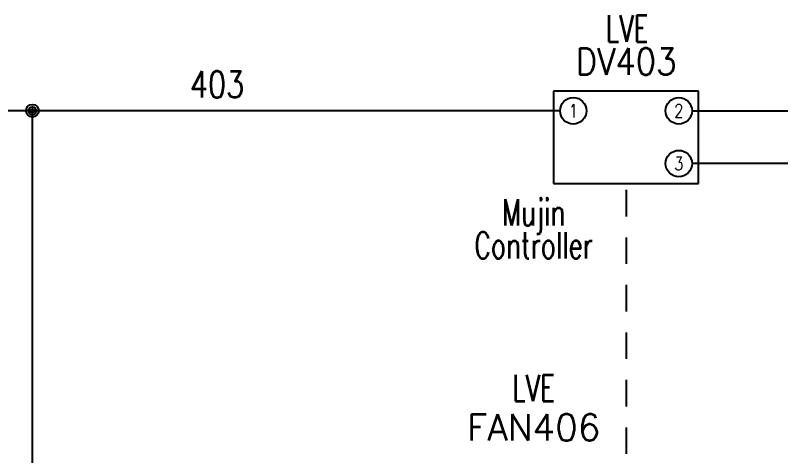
# Model space of a CAD drawing. Header units: inches. Extents: x 0 to 34.2, y 0 to 22.
# Drawn here: x 5.857 to 9.483, y 17.116 to 19.202 of the extents above; entities that cross this region are included whole.
import ezdxf
from ezdxf.enums import TextEntityAlignment as Align

# ---------------------------------------------------------------- set-up
doc = ezdxf.new("R2010")
doc.units = ezdxf.units.IN
doc.header["$MEASUREMENT"] = 0
doc.linetypes.add('HIDDEN2', pattern=[0.1875, 0.125, -0.0625])
for name, color, linetype in [('BLU_12AWG', 5, 'Continuous'), ('BLU_WHT_12AWG', 4, 'Continuous'), ('DESC', 150, 'Continuous'), ('GRN_14AWG', 3, 'Continuous'), ('LOC', 8, 'Continuous'), ('SYMS', 7, 'Continuous'), ('TAGS', 1, 'Continuous'), ('TERMS', 3, 'Continuous'), ('WIRENO', 3, 'Continuous')]:
    doc.layers.add(name, color=color, linetype=linetype)
doc.styles.add('WD', font='romans.shx', dxfattribs={"height": 0.185})

# ---------------------------------------------------------------- blocks, each defined once
blk = doc.blocks.new('HDV1T7')
for p, q in [((0.3438, 0.0938), (-0.3438, 0.0938)), ((-0.3438, 0.0938), (-0.3438, -0.3438)), ((0.3438, -0.3438), (0.3438, 0.0938)), ((-0.3438, -0.3438), (0.3438, -0.3438))]:
    blk.add_line(p, q)
for centre in [(-0.25, 0), (0.25, 0), (0.25, -0.25)]:
    blk.add_circle(centre, 0.0625)
at = {"style": 'WD'}
for tag, width, p in [('INST', 0.7, (0.0055, 0.497)), ('LOC', 0.7, (0.0055, 0.3274)), ('TAG1', 0.9, (0, 0.1711)), ('RATING2', 0.7, (0, -0.2187)), ('DESC1', 0.7, (0, -0.5432)), ('DESC2', 0.7, (0, -0.6995)), ('XREF', 0.7, (0, -0.8557))]:
    blk.add_attdef(tag, text='', height=0.125, dxfattribs=dict(at, width=width)).set_placement(p, align=Align.CENTER)
at = {"style": 'WD', "flags": 9}
blk.add_attdef('FAMILY', text='', height=0.01, dxfattribs=at).set_placement((-0.0053, 0.1386), align=Align.CENTER)
at = {"linetype": 'Continuous', "style": 'WD', "flags": 1}
for tag, p in [('MFG', (0, 0.1092)), ('CAT', (0, 0.1281))]:
    blk.add_attdef(tag, text='', height=0.01, dxfattribs=at).set_placement(p, align=Align.MIDDLE)
at = {"style": 'WD', "flags": 1}
for tag, p in [('X2TERM01', (-0.25, 0.0625)), ('X2TERM02', (0.25, 0.0625)), ('X4TERM01', (-0.3125, 0)), ('X1TERM02', (0.3125, 0)), ('X1TERM03', (0.3125, -0.25)), ('X8TERM03', (0.25, -0.3125))]:
    blk.add_attdef(tag, p, '', height=0.0125, dxfattribs=at)
at = {"linetype": 'Continuous', "style": 'WD', "flags": 9}
blk.add_attdef('ASSYCODE', text='', height=0.01, dxfattribs=at).set_placement((0, 0.0781), align=Align.CENTER)
at = {"style": 'WD', "width": 0.7}
blk.add_attdef('RATING1', text='', height=0.125, dxfattribs=at).set_placement((0, 0), align=Align.MIDDLE)
at = {"linetype": 'Continuous', "style": 'WD', "width": 0.8, "flags": 8}
for tag, p in [('TERM01', (-0.25, 0)), ('TERM02', (0.25, 0)), ('TERM03', (0.25, -0.25))]:
    blk.add_attdef(tag, text='', height=0.0625, dxfattribs=at).set_placement(p, align=Align.MIDDLE)
blk = doc.blocks.new('WD_WNH')
at = {"linetype": 'Continuous', "style": 'WD', "width": 0.8}
blk.add_attdef('WIRENO', text='', height=0.125, dxfattribs=at).set_placement((0, 0.0625), align=Align.CENTER)
at = {"style": 'WD', "flags": 1}
for tag, p in [('W01USER', (0, 0.0781)), ('W02USER', (0, 0.0703)), ('W03USER', (0, 0.0625)), ('W04USER', (0, 0.0547)), ('W05USER', (0, 0.0469)), ('W06USER', (0, 0.0391)), ('W07USER', (0, 0.0312)), ('W08USER', (0, 0.0234)), ('W09USER', (0, 0.0156)), ('W10USER', (0, 0.0078))]:
    blk.add_attdef(tag, text='', height=0.005, dxfattribs=at).set_placement(p, align=Align.CENTER)
blk = doc.blocks.new('HDV1_FAN_001')
at = {"style": 'WD', "width": 0.7}
for tag, height, p in [('INST', 0.125, (0, 1.1696)), ('LOC', 0.125, (0, 1)), ('DESC1', 0.125, (0, 0.8438)), ('DESC2', 0.125, (0, 0.6875)), ('DESC3', 0.125, (0, 0.5396)), ('XREF', 0.0521, (0, 0.1432))]:
    blk.add_attdef(tag, text='', height=height, dxfattribs=at).set_placement(p, align=Align.CENTER)
at = {"style": 'WD'}
blk.add_attdef('TAG1', text='', height=0.125, dxfattribs=at).set_placement((0, 0.375), align=Align.CENTER)
for tag, p, height, flags in [('FAMILY', (0.0853, 0.2979), 0.00417, 9), ('X8TERM01', (-0.1875, -0.25), 0.005, 1), ('X8TERM02', (0.1875, -0.25), 0.005, 1), ('X8TERM03', (0, -0.3125), 0.005, 1)]:
    blk.add_attdef(tag, p, '', height=height, dxfattribs=dict(at, flags=flags))
at = {"style": 'WD', "flags": 9}
for tag, p in [('ASSYCODE', (0.0958, 0.2641)), ('MFG', (0.0949, 0.2713)), ('CAT', (0.0957, 0.2794))]:
    blk.add_attdef(tag, text='', height=0.00417, dxfattribs=at).set_placement(p, align=Align.CENTER)
at = {"style": 'WD', "width": 0.8}
for tag, p in [('TERM01', (-0.2225, -0.265)), ('TERM02', (0.1525, -0.265)), ('TERM03', (-0.035, -0.3275))]:
    blk.add_attdef(tag, text='', height=0.125, dxfattribs=at).set_placement(p, align=Align.TOP_RIGHT)
blk = doc.blocks.new('WDDOT')
for radius in [0.03, 0.0187, 0.00929]:
    blk.add_circle((0, 0), radius)

msp = doc.modelspace()

# ---------------------------------------------------------------- linework, layer by layer
at = {"color": 3, "linetype": 'HIDDEN2'}
msp.add_line((8.75, 18.375), (8.75, 17.125), dxfattribs=at)
at = {"layer": 'BLU_12AWG'}
for p, q in [((8.4375, 18.75), (5.1875, 18.75)), ((5.9375, 16.25), (5.9375, 18.75))]:
    msp.add_line(p, q, dxfattribs=at)
at = {"layer": 'BLU_WHT_12AWG'}
msp.add_line((9.0625, 18.75), (14.9375, 18.75), dxfattribs=at)
at = {"layer": 'GRN_14AWG'}
msp.add_line((10, 18.5), (9.0625, 18.5), dxfattribs=at)

# ---------------------------------------------------------------- block references
at = {"layer": 'SYMS'}
ref = msp.add_blockref('HDV1T7', (8.75, 18.75), dxfattribs=at)
ref.add_attrib('DESC1', 'Mujin', dxfattribs={"layer": 'DESC', "height": 0.125, "style": 'WD', "width": 0.7}).set_placement((8.3125, 18.2068), align=Align.CENTER)
ref.add_attrib('DESC2', 'Controller', dxfattribs={"layer": 'DESC', "height": 0.125, "style": 'WD', "width": 0.7}).set_placement((8.3125, 18.0505), align=Align.CENTER)
ref.add_attrib('TERM03', '3', dxfattribs={"layer": 'TERMS', "linetype": 'Continuous', "height": 0.0625, "style": 'WD', "width": 0.8, "flags": 8}).set_placement((9, 18.5), align=Align.MIDDLE)
ref.add_attrib('TERM02', '2', dxfattribs={"layer": 'TERMS', "linetype": 'Continuous', "height": 0.0625, "style": 'WD', "width": 0.8, "flags": 8}).set_placement((9, 18.75), align=Align.MIDDLE)
ref.add_attrib('TERM01', '1', dxfattribs={"layer": 'TERMS', "linetype": 'Continuous', "height": 0.0625, "style": 'WD', "width": 0.8, "flags": 8}).set_placement((8.5, 18.75), align=Align.MIDDLE)
ref.add_attrib('LOC', 'LVE', dxfattribs={"layer": 'LOC', "height": 0.125, "style": 'WD', "width": 0.7}).set_placement((8.7555, 19.0774), align=Align.CENTER)
ref.add_attrib('TAG1', 'DV403', dxfattribs={"layer": 'TAGS', "height": 0.125, "style": 'WD', "width": 0.9}).set_placement((8.75, 18.9211), align=Align.CENTER)
msp.add_blockref('WDDOT', (5.9375, 18.75), dxfattribs=at)
ref = msp.add_blockref('HDV1_FAN_001', (8.75, 16.8125), dxfattribs=at)
ref.add_attrib('TAG1', 'FAN406', dxfattribs={"layer": 'TAGS', "height": 0.125, "style": 'WD'}).set_placement((8.3125, 17.1875), align=Align.CENTER)
ref.add_attrib('LOC', 'LVE', dxfattribs={"layer": 'LOC', "height": 0.125, "style": 'WD', "width": 0.7}).set_placement((8.3125, 17.375), align=Align.CENTER)
at = {"layer": 'WIRENO'}
ref = msp.add_blockref('WD_WNH', (6.8125, 18.75), dxfattribs=at)
ref.add_attrib('WIRENO', '403', dxfattribs={"linetype": 'Continuous', "height": 0.125, "style": 'WD', "width": 0.8}).set_placement((6.8125, 18.8125), align=Align.CENTER)

doc.saveas('drawing.dxf')
